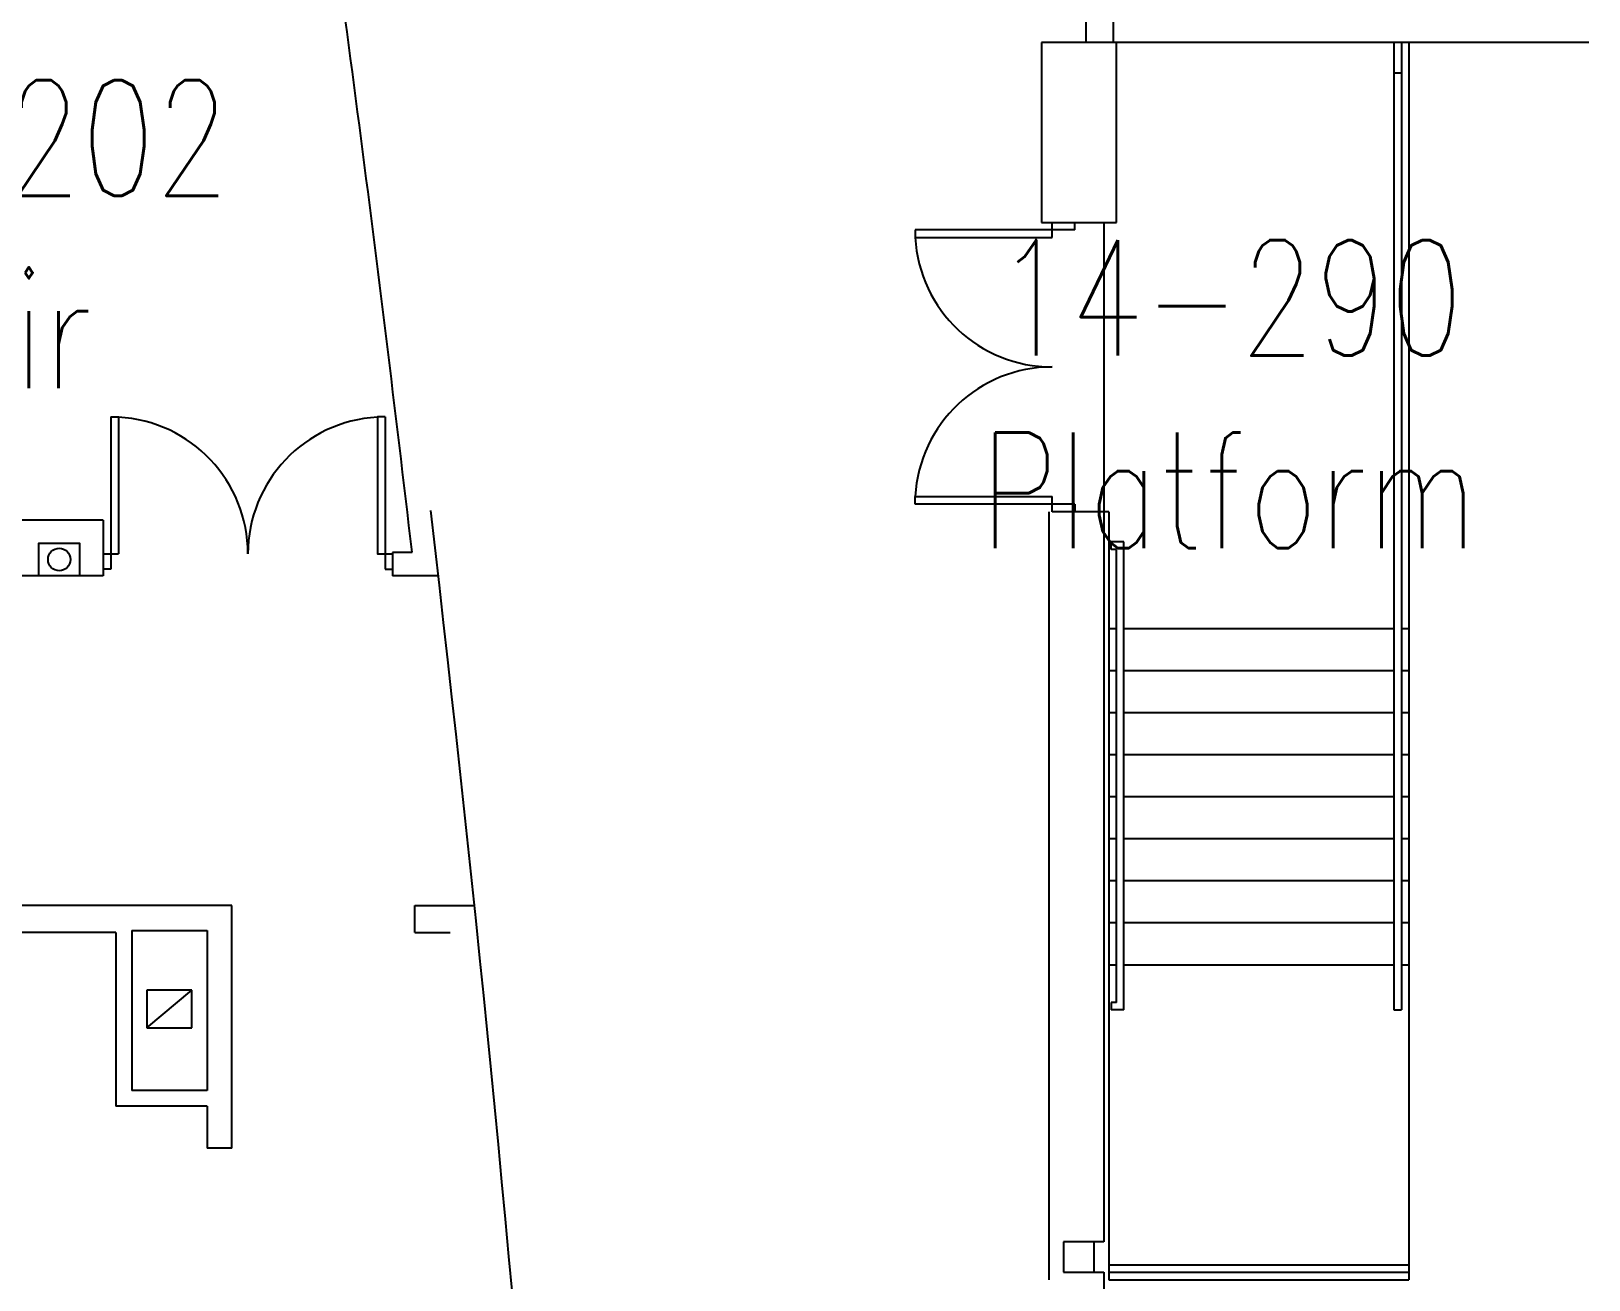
# Model space of a CAD drawing. Extents: x 11182 to 734459, y -1391328 to 152085.
# Drawn here: x 346629 to 357016, y -1292995 to -1284669 of the extents above; entities that cross this region are included whole.
import ezdxf
from ezdxf.enums import TextEntityAlignment as Align

# ---------------------------------------------------------------- set-up
doc = ezdxf.new("R2010")
doc.units = 0
doc.header["$LTSCALE"] = 500
doc.header["$MEASUREMENT"] = 0
for name, color, linetype in [('0_room_data', 7, 'CONTINUOUS'), ('1_Wall_Exist', 251, 'CONTINUOUS'), ('3_Text', 7, 'CONTINUOUS')]:
    doc.layers.add(name, color=color, linetype=linetype)
doc.styles.add('1_200', font='simplex.shx', dxfattribs={"width": 0.75, "height": 460})

# ---------------------------------------------------------------- blocks, each defined once
blk = doc.blocks.new('room_data')
at = {"layer": '3_Text', "style": '1_200', "width": 0.75}
for tag, p in [('ROOMNUM', (0, 0)), ('ROOMUSE', (0, -575))]:
    blk.add_attdef(tag, text='', height=345, dxfattribs=at).set_placement(p, align=Align.MIDDLE_CENTER)

msp = doc.modelspace()

# ---------------------------------------------------------------- linework, layer by layer
at = {"layer": '1_Wall_Exist'}
for p, q in [((353665, -1284744), (353665, -1284503)), ((353846, -1284744), (353846, -1284501)), ((357016, -1284744), (353366, -1284744)), ((353366, -1284744), (353366, -1285944)), ((353866, -1285944), (353866, -1284744)), ((355716, -1284744), (355716, -1291195)), ((355766, -1284744), (355766, -1291195)), ((355816, -1284744), (355816, -1292995)), ((355766, -1284949), (355716, -1284949)), ((353366, -1285944), (353866, -1285944)), ((353437, -1286045), (353437, -1285944)), ((353589, -1285994), (353589, -1285944)), ((353783, -1285944), (353783, -1292742)), ((353589, -1285994), (352523, -1285994)), ((352523, -1285994), (352523, -1286045)), ((352523, -1286045), (353437, -1286045)), ((347161, -1287241), (347161, -1288256)), ((348989, -1287241), (348989, -1288256)), ((352523, -1287772), (353437, -1287772)), ((352523, -1287822), (352523, -1287772)), ((353589, -1287822), (352523, -1287822)), ((353437, -1287873), (353437, -1287772)), ((353589, -1287822), (353589, -1287873)), ((353416, -1287873), (353416, -1292996)), ((353816, -1287873), (353437, -1287873)), ((353816, -1287873), (353816, -1292996)), ((347110, -1287929), (346523, -1287929)), ((347110, -1287929), (347110, -1288300)), ((353831, -1288125), (353831, -1288075)), ((353916, -1288075), (353831, -1288075)), ((353866, -1288125), (353831, -1288125)), ((353866, -1291145), (353866, -1288125)), ((353916, -1291195), (353916, -1288075)), ((349169, -1288144), (349040, -1288144)), ((349040, -1288144), (349040, -1288300)), ((347110, -1288300), (337977, -1288300)), ((349344, -1288300), (349040, -1288300)), ((353866, -1288655), (353816, -1288655)), ((355716, -1288655), (353916, -1288655)), ((355816, -1288655), (355766, -1288655)), ((353866, -1288935), (353816, -1288935)), ((355716, -1288935), (353916, -1288935)), ((355816, -1288935), (355766, -1288935)), ((353866, -1289215), (353816, -1289215)), ((355716, -1289215), (353916, -1289215)), ((355816, -1289215), (355766, -1289215)), ((353866, -1289495), (353816, -1289495)), ((355716, -1289495), (353916, -1289495)), ((355816, -1289495), (355766, -1289495)), ((353866, -1289775), (353816, -1289775)), ((355716, -1289775), (353916, -1289775)), ((355816, -1289775), (355766, -1289775)), ((353866, -1290055), (353816, -1290055)), ((355716, -1290055), (353916, -1290055)), ((355816, -1290055), (355766, -1290055)), ((353866, -1290335), (353816, -1290335)), ((355716, -1290335), (353916, -1290335)), ((355816, -1290335), (355766, -1290335)), ((347968, -1290500), (339353, -1290500)), ((347968, -1292117), (347968, -1290500)), ((349188, -1290500), (349585, -1290500)), ((349188, -1290678), (349188, -1290500)), ((353866, -1290615), (353816, -1290615)), ((355716, -1290615), (353916, -1290615)), ((355816, -1290615), (355766, -1290615)), ((347195, -1290678), (339531, -1290678)), ((347195, -1290678), (347195, -1291837)), ((347300, -1290665), (347803, -1290665)), ((347300, -1290665), (347300, -1291732)), ((347803, -1290665), (347803, -1291732)), ((349188, -1290678), (349424, -1290678)), ((353816, -1290895), (353866, -1290895)), ((353916, -1290895), (355716, -1290895)), ((355766, -1290895), (355816, -1290895)), ((347400, -1291064), (347400, -1291314)), ((347700, -1291064), (347400, -1291064)), ((347400, -1291314), (347700, -1291064)), ((347700, -1291314), (347700, -1291064)), ((353866, -1291145), (353831, -1291145)), ((353831, -1291145), (353831, -1291195)), ((353916, -1291195), (353831, -1291195)), ((355716, -1291195), (355766, -1291195)), ((347400, -1291314), (347700, -1291314)), ((347803, -1291732), (347300, -1291732)), ((347803, -1291837), (347195, -1291837)), ((347803, -1291837), (347803, -1292117)), ((347968, -1292117), (347803, -1292117)), ((353783, -1292742), (353514, -1292742)), ((353514, -1292742), (353514, -1292945)), ((353717, -1292945), (353717, -1292742)), ((353816, -1292895), (355816, -1292895)), ((353514, -1292945), (353783, -1292945)), ((353783, -1292945), (353783, -1299772)), ((353816, -1292945), (355816, -1292945)), ((353816, -1292995), (355816, -1292995))]:
    msp.add_line(p, q, dxfattribs=at)
for points in [[(347161, -1287241), (347212, -1287241), (347212, -1288155)], [(348989, -1287241), (348938, -1287241), (348938, -1288155), (349040, -1288155)], [(347110, -1288155), (347212, -1288155)], [(347161, -1288256), (347110, -1288256)], [(348989, -1288256), (349040, -1288256)]]:
    msp.add_lwpolyline(points, dxfattribs=at)
at = {"layer": '1_Wall_Exist', "flags": 128}
msp.add_lwpolyline([(346954, -1288300), (346954, -1288085), (346679, -1288085), (346679, -1288300)], dxfattribs=at)
at = {"layer": '1_Wall_Exist'}
msp.add_circle((346817, -1288192), 75, dxfattribs=at)
for centre, radius, start, end in [((146667, -1311644), 203861, 6.61948, 8.23225), ((353437, -1285994), 914, 183.1861, 270), ((353437, -1287822), 914, 90, 176.8139), ((347161, -1288155), 914, 0, 86.8139), ((348989, -1288155), 914, 93.1861, 180), ((146667, -1311644), 204017, 357.7055, 6.69299)]:
    msp.add_arc(centre, radius, start, end, dxfattribs=at)

# ---------------------------------------------------------------- block references
at = {"layer": '0_room_data', "xscale": 2.232748802166406, "yscale": 2.232748802166406, "zscale": 2.232748802166406}
for p, values in [((346144, -1285381), {'ROOMNUM': '14-S202', 'ROOMUSE': 'Stair'}), ((354618, -1286447), {'ROOMNUM': '14-290', 'ROOMUSE': 'Platform'})]:
    msp.add_blockref('room_data', p, dxfattribs=at).add_auto_attribs(values)

doc.saveas('drawing.dxf')
